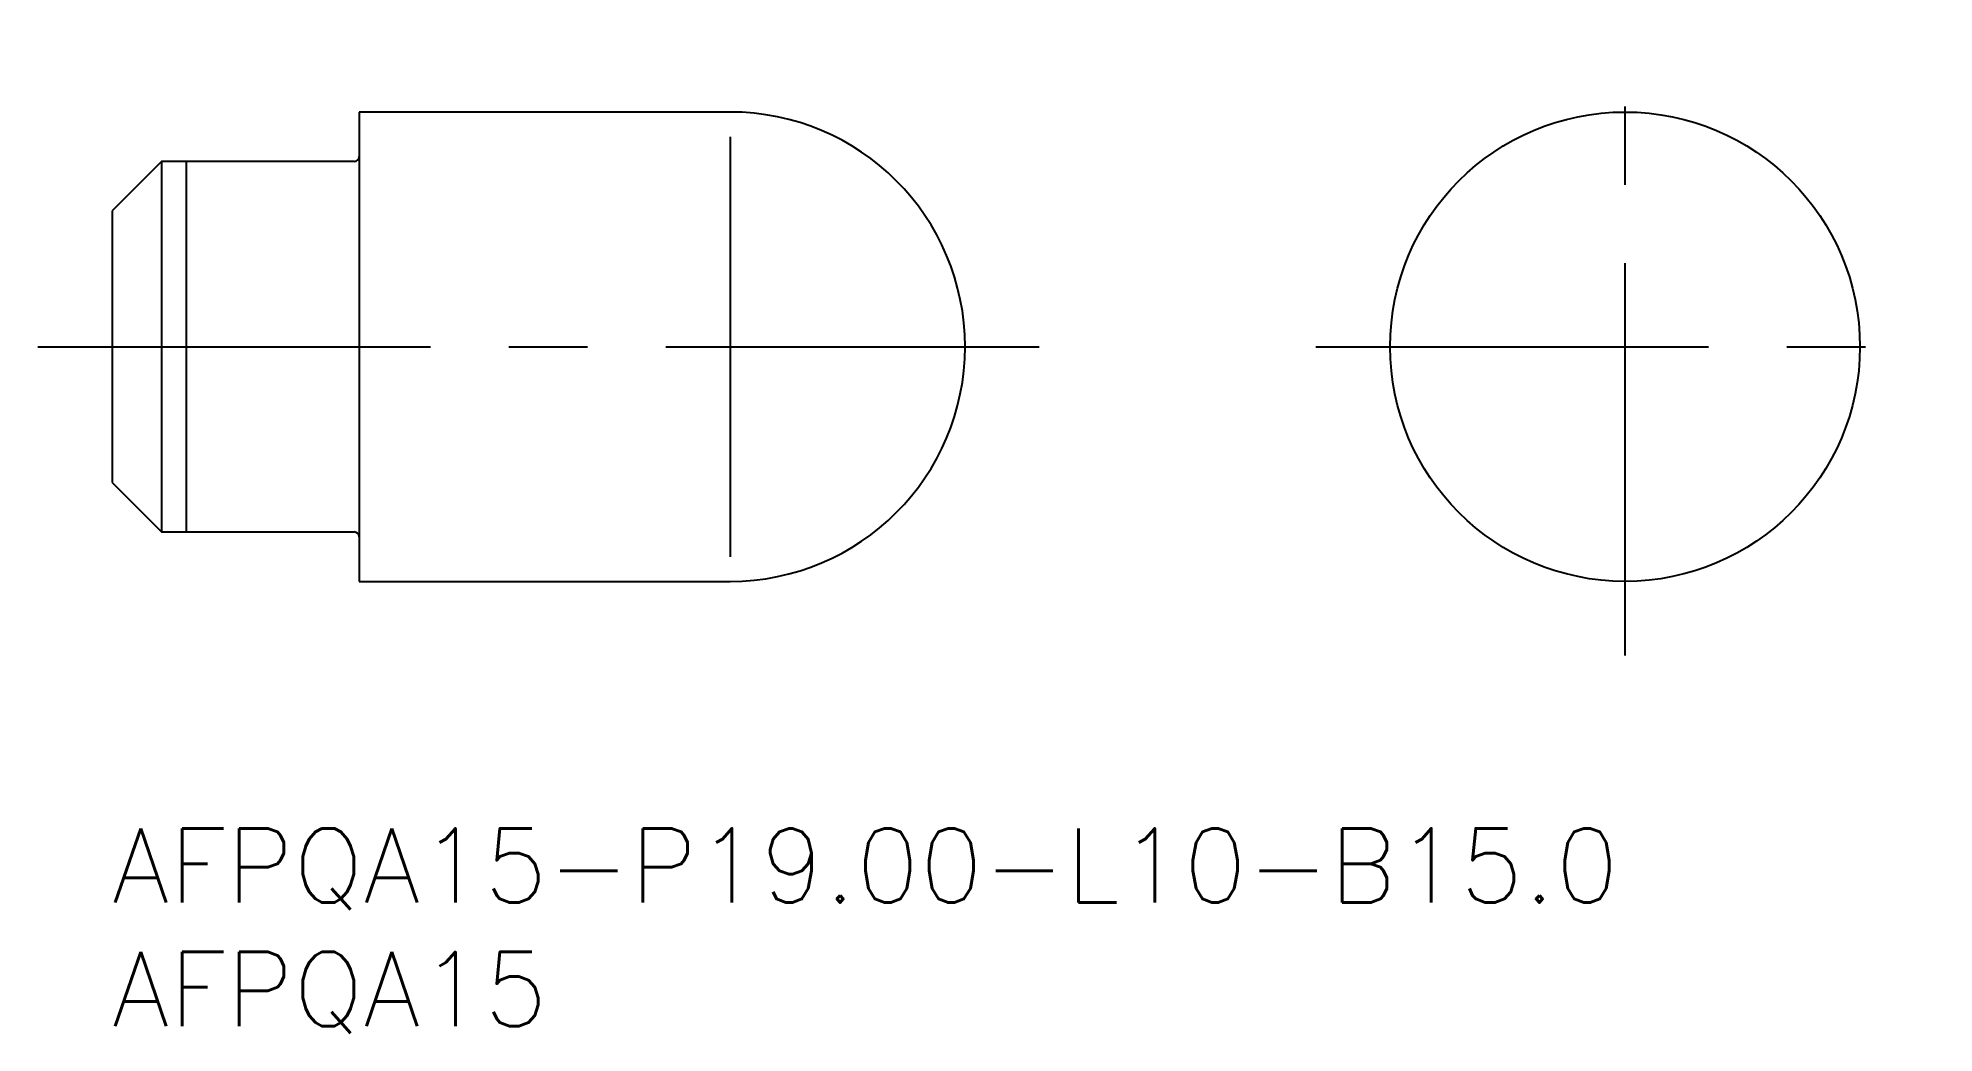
# Model space of a CAD drawing. Extents: x -3 to 73.7, y -8.3 to 32.
import ezdxf

# ---------------------------------------------------------------- set-up
doc = ezdxf.new("R2010")
doc.units = 0
doc.header["$LTSCALE"] = 0.5
doc.linetypes.add('CENTER', pattern=[50.8, 31.75, -6.35, 6.35, -6.35])
for name, color, linetype in [('MSM_CENTER', 1, 'CENTER'), ('MSM_CONTINUOUS', 7, 'CONTINUOUS'), ('MSM_NARROW', 5, 'CONTINUOUS'), ('MSM_PART_NUMBER', 7, 'CONTINUOUS')]:
    doc.layers.add(name, color=color, linetype=linetype)
doc.styles.get("Standard").update_dxf_attribs({"font": 'txt.shx', "height": 1, "bigfont": 'bigfont.shx'})

# ---------------------------------------------------------------- blocks, each defined once
blk = doc.blocks.new('*U12')
at = {"layer": 'MSM_PART_NUMBER'}
blk.add_text('AFPQA15-P19.00-L10-B15.0', height=3, dxfattribs=at).set_placement((0, -3))
blk = doc.blocks.new('*U13')
at = {"layer": 'MSM_PART_NUMBER'}
blk.add_text('AFPQA15', height=3, dxfattribs=at).set_placement((0, -8))

msp = doc.modelspace()

# ---------------------------------------------------------------- linework, layer by layer
at = {"layer": 'MSM_CENTER'}
for p, q in [((61.195, 7), (61.195, 32)), ((-3, 19.5), (37.5, 19.5)), ((48.695, 19.5), (73.695, 19.5))]:
    msp.add_line(p, q, dxfattribs=at)
at = {"layer": 'MSM_CONTINUOUS'}
for p, q in [((25, 29), (10, 29)), ((10, 29), (10, 10)), ((2, 27), (0, 25)), ((9.8, 27), (2, 27)), ((2, 27), (2, 12)), ((0, 25), (0, 14)), ((0, 14), (2, 12)), ((2, 12), (9.8, 12)), ((10, 10), (25, 10))]:
    msp.add_line(p, q, dxfattribs=at)
msp.add_circle((61.195, 19.5), 9.5, dxfattribs=at)
for centre, radius, start, end in [((25, 19.5), 9.5, 270, 90), ((9.8, 27.2), 0.2, 270, 0), ((9.8, 11.8), 0.2, 0, 90)]:
    msp.add_arc(centre, radius, start, end, dxfattribs=at)
at = {"layer": 'MSM_NARROW'}
for p, q in [((25, 28), (25, 11)), ((3, 27), (3, 12))]:
    msp.add_line(p, q, dxfattribs=at)

# ---------------------------------------------------------------- block references
at = {"layer": 'MSM_CONTINUOUS'}
for name in ['*U12', '*U13']:
    msp.add_blockref(name, (0, 0), dxfattribs=at)

doc.saveas('drawing.dxf')
